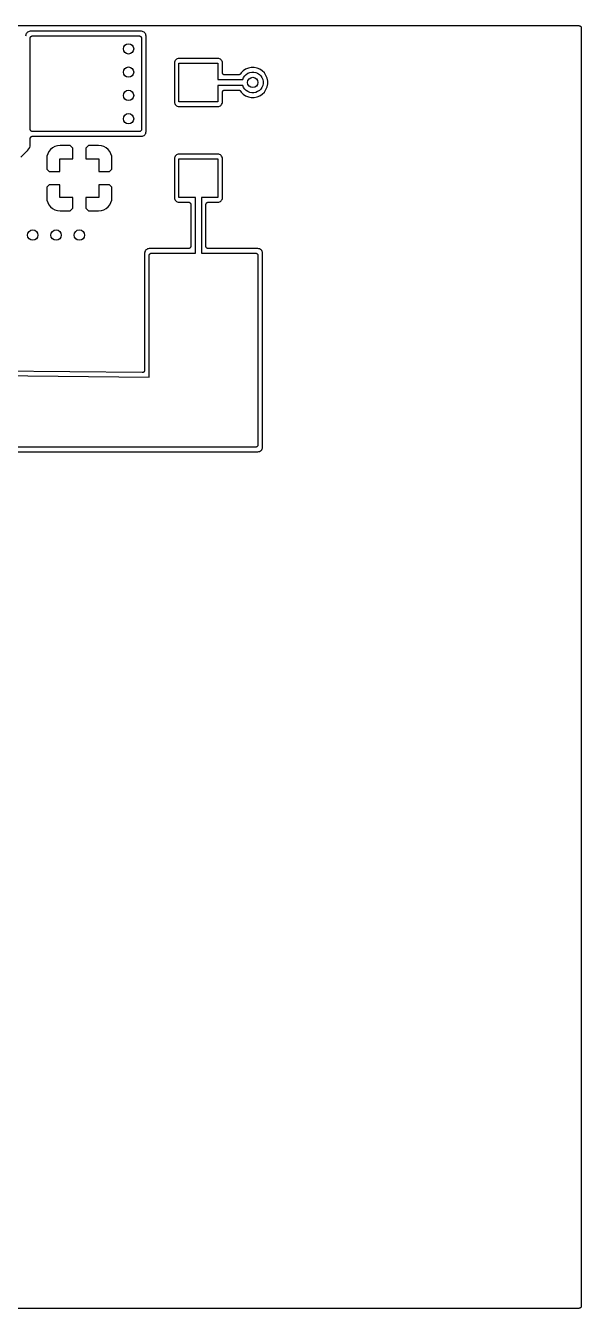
# Model space of a CAD drawing. Extents: x 1.98 to 5.9, y -3.93 to -1.98.
# Drawn here: x 5.052 to 5.898, y -3.929 to -1.976 of the extents above; entities that cross this region are included whole.
import ezdxf

# ---------------------------------------------------------------- set-up
doc = ezdxf.new("R2010")
doc.units = 0
doc.header["$MEASUREMENT"] = 0
doc.layers.add('BLACK', color=7, linetype='CONTINUOUS')

msp = doc.modelspace()

# ---------------------------------------------------------------- linework, layer by layer
at = {"layer": 'BLACK', "linetype": 'CONTINUOUS'}
for p, q in [((5.03661, -1.97649), (5.89403, -1.97649)), ((5.05221, -1.99076), (5.05206, -1.9923)), ((5.0526, -1.98945), (5.05221, -1.99076)), ((5.05325, -1.98825), (5.0526, -1.98945)), ((5.05412, -1.98719), (5.05325, -1.98825)), ((5.05518, -1.98632), (5.05412, -1.98719)), ((5.05638, -1.98567), (5.05518, -1.98632)), ((5.05769, -1.98528), (5.05638, -1.98567)), ((5.05923, -1.98513), (5.05769, -1.98528)), ((5.22817, -1.98513), (5.05923, -1.98513)), ((5.22971, -1.98528), (5.22817, -1.98513)), ((5.23102, -1.98567), (5.22971, -1.98528)), ((5.23223, -1.98632), (5.23102, -1.98567)), ((5.23328, -1.98719), (5.23223, -1.98632)), ((5.23415, -1.98825), (5.23328, -1.98719)), ((5.2348, -1.98945), (5.23415, -1.98825)), ((5.2352, -1.99076), (5.2348, -1.98945)), ((5.23535, -1.9923), (5.2352, -1.99076)), ((5.89403, -1.97649), (5.89405, -1.97649)), ((5.89405, -1.97649), (5.89405, -1.97649)), ((5.89405, -1.97649), (5.89405, -1.97649)), ((5.89405, -1.97649), (5.89408, -1.97649)), ((5.89408, -1.97649), (5.8944, -1.97653)), ((5.8944, -1.97653), (5.89473, -1.97656)), ((5.89473, -1.97656), (5.89474, -1.97656)), ((5.89474, -1.97656), (5.89476, -1.97656)), ((5.89476, -1.97656), (5.89507, -1.97666)), ((5.89507, -1.97666), (5.89538, -1.97676)), ((5.89538, -1.97676), (5.89539, -1.97677)), ((5.89539, -1.97677), (5.89541, -1.97677)), ((5.89541, -1.97677), (5.8957, -1.97693)), ((5.8957, -1.97693), (5.89598, -1.97709)), ((5.89598, -1.97709), (5.89599, -1.97709)), ((5.89599, -1.97709), (5.896, -1.9771)), ((5.896, -1.9771), (5.89626, -1.97731)), ((5.89626, -1.97731), (5.89651, -1.97752)), ((5.89651, -1.97752), (5.89652, -1.97753)), ((5.89652, -1.97753), (5.89653, -1.97754)), ((5.89653, -1.97754), (5.89673, -1.97779)), ((5.89673, -1.97779), (5.89694, -1.97805)), ((5.89694, -1.97805), (5.89695, -1.97806)), ((5.89695, -1.97806), (5.89696, -1.97807)), ((5.89696, -1.97807), (5.89711, -1.97836)), ((5.89711, -1.97836), (5.89726, -1.97865)), ((5.89726, -1.97865), (5.89727, -1.97867)), ((5.89727, -1.97867), (5.89727, -1.97868)), ((5.89727, -1.97868), (5.89737, -1.97899)), ((5.89737, -1.97899), (5.89746, -1.97931)), ((5.89746, -1.97931), (5.89746, -1.97932)), ((5.89746, -1.97932), (5.89747, -1.97933)), ((5.89747, -1.97933), (5.8975, -1.97966)), ((5.8975, -1.97966), (5.89753, -1.97999)), ((5.89753, -1.97999), (5.89753, -3.92552)), ((5.05906, -1.99558), (5.05909, -1.99525)), ((5.05906, -1.9956), (5.05906, -1.99558)), ((5.05906, -1.99563), (5.05906, -1.9956)), ((5.05906, -1.9956), (5.05906, -1.9956)), ((5.05906, -1.9956), (5.05906, -1.9956)), ((5.05906, -2.01535), (5.05906, -1.99563)), ((5.05909, -1.99525), (5.05913, -1.99492)), ((5.05913, -1.9949), (5.05923, -1.99459)), ((5.05913, -1.99491), (5.05913, -1.9949)), ((5.05913, -1.99492), (5.05913, -1.99491)), ((5.05923, -1.99459), (5.05933, -1.99427)), ((5.05933, -1.99426), (5.05934, -1.99425)), ((5.05933, -1.99427), (5.05933, -1.99426)), ((5.05934, -1.99425), (5.0595, -1.99396)), ((5.0595, -1.99396), (5.05965, -1.99367)), ((5.05965, -1.99367), (5.05966, -1.99366)), ((5.05966, -1.99366), (5.05967, -1.99365)), ((5.05967, -1.99365), (5.05988, -1.99339)), ((5.05988, -1.99339), (5.06009, -1.99314)), ((5.06009, -1.99314), (5.0601, -1.99313)), ((5.0601, -1.99313), (5.06011, -1.99313)), ((5.06011, -1.99313), (5.06036, -1.99292)), ((5.06036, -1.99292), (5.06062, -1.99271)), ((5.06062, -1.99271), (5.06063, -1.9927)), ((5.06063, -1.9927), (5.06064, -1.9927)), ((5.06064, -1.9927), (5.06093, -1.99255)), ((5.06093, -1.99255), (5.06122, -1.99239)), ((5.06122, -1.99239), (5.06123, -1.99239)), ((5.06123, -1.99239), (5.06124, -1.99238)), ((5.06124, -1.99238), (5.06156, -1.99229)), ((5.06156, -1.99229), (5.06188, -1.99219)), ((5.06188, -1.99219), (5.06189, -1.99219)), ((5.06189, -1.99219), (5.0619, -1.99219)), ((5.0619, -1.99219), (5.06223, -1.99216)), ((5.06223, -1.99216), (5.06256, -1.99213)), ((5.06256, -1.99213), (5.22485, -1.99213)), ((5.22485, -1.99213), (5.22487, -1.99213)), ((5.22487, -1.99213), (5.22487, -1.99213)), ((5.22487, -1.99213), (5.22487, -1.99213)), ((5.22487, -1.99213), (5.2249, -1.99213)), ((5.2249, -1.99213), (5.22522, -1.99216)), ((5.22522, -1.99216), (5.22555, -1.9922)), ((5.22555, -1.9922), (5.22556, -1.9922)), ((5.22556, -1.9922), (5.22557, -1.9922)), ((5.22557, -1.9922), (5.22589, -1.9923)), ((5.22589, -1.9923), (5.2262, -1.9924)), ((5.2262, -1.9924), (5.22621, -1.99241)), ((5.22621, -1.99241), (5.22623, -1.99241)), ((5.22623, -1.99241), (5.22652, -1.99257)), ((5.22652, -1.99257), (5.2268, -1.99272)), ((5.2268, -1.99272), (5.22681, -1.99273)), ((5.22681, -1.99273), (5.22682, -1.99274)), ((5.22682, -1.99274), (5.22708, -1.99295)), ((5.22708, -1.99295), (5.22733, -1.99316)), ((5.22733, -1.99316), (5.22734, -1.99317)), ((5.22734, -1.99317), (5.22735, -1.99318)), ((5.22735, -1.99318), (5.22755, -1.99343)), ((5.22755, -1.99343), (5.22776, -1.99369)), ((5.22776, -1.99369), (5.22777, -1.9937)), ((5.22777, -1.9937), (5.22778, -1.99371)), ((5.22778, -1.99371), (5.22793, -1.994)), ((5.22793, -1.994), (5.22808, -1.99429)), ((5.22808, -1.99429), (5.22809, -1.9943)), ((5.22809, -1.9943), (5.22809, -1.99431)), ((5.22809, -1.99431), (5.22818, -1.99463)), ((5.22818, -1.99463), (5.22828, -1.99495)), ((5.22828, -1.99495), (5.22828, -1.99496)), ((5.22828, -1.99496), (5.22828, -1.99497)), ((5.22828, -1.99497), (5.22831, -1.9953)), ((5.22831, -1.9953), (5.22835, -1.99563)), ((5.22835, -1.99563), (5.22835, -2.1343)), ((5.23535, -2.13762), (5.23535, -1.9923)), ((5.05907, -2.01549), (5.05906, -2.01535)), ((5.05907, -2.01564), (5.05907, -2.01549)), ((5.05907, -2.01569), (5.05907, -2.01564)), ((5.05918, -2.01681), (5.05907, -2.01569)), ((5.05917, -2.01793), (5.05918, -2.01779)), ((5.05917, -2.01798), (5.05917, -2.01793)), ((5.05917, -2.1343), (5.05917, -2.01798)), ((5.05922, -2.01722), (5.05918, -2.01681)), ((5.05918, -2.01764), (5.05922, -2.01722)), ((5.05918, -2.01779), (5.05918, -2.01764)), ((5.27958, -2.02956), (5.27893, -2.03077)), ((5.28046, -2.02849), (5.27958, -2.02956)), ((5.28153, -2.02762), (5.28046, -2.02849)), ((5.28274, -2.02697), (5.28153, -2.02762)), ((5.28406, -2.02657), (5.28274, -2.02697)), ((5.2856, -2.02641), (5.28406, -2.02657)), ((5.34432, -2.02641), (5.2856, -2.02641)), ((5.34586, -2.02657), (5.34432, -2.02641)), ((5.34718, -2.02697), (5.34586, -2.02657)), ((5.3484, -2.02762), (5.34718, -2.02697)), ((5.34946, -2.02849), (5.3484, -2.02762)), ((5.35034, -2.02956), (5.34946, -2.02849)), ((5.35099, -2.03077), (5.35034, -2.02956)), ((5.27853, -2.03209), (5.27838, -2.03364)), ((5.27838, -2.03364), (5.27838, -2.09235)), ((5.27893, -2.03077), (5.27853, -2.03209)), ((5.28543, -2.09252), (5.28543, -2.03346)), ((5.28543, -2.03346), (5.34449, -2.03346)), ((5.34449, -2.03346), (5.34449, -2.05849)), ((5.35139, -2.03209), (5.35099, -2.03077)), ((5.35154, -2.03364), (5.35139, -2.03209)), ((5.35154, -2.04799), (5.35154, -2.03364)), ((5.35157, -2.04832), (5.35154, -2.04799)), ((5.3516, -2.04865), (5.35157, -2.04832)), ((5.3516, -2.04866), (5.3516, -2.04865)), ((5.35161, -2.04867), (5.3516, -2.04866)), ((5.3517, -2.04899), (5.35161, -2.04867)), ((5.35179, -2.0493), (5.3517, -2.04899)), ((5.3518, -2.04931), (5.35179, -2.0493)), ((5.3518, -2.04933), (5.3518, -2.04931)), ((5.35196, -2.04962), (5.3518, -2.04933)), ((5.35211, -2.04991), (5.35196, -2.04962)), ((5.35212, -2.04992), (5.35211, -2.04991)), ((5.35212, -2.04993), (5.35212, -2.04992)), ((5.35233, -2.05019), (5.35212, -2.04993)), ((5.37897, -2.04998), (5.37877, -2.05022)), ((5.37899, -2.04995), (5.37897, -2.04998)), ((5.379, -2.04994), (5.37899, -2.04995)), ((5.37899, -2.04995), (5.37899, -2.04995)), ((5.37899, -2.04995), (5.37899, -2.04995)), ((5.37997, -2.04849), (5.379, -2.04994)), ((5.38314, -2.04532), (5.37997, -2.04849)), ((5.38686, -2.04283), (5.38314, -2.04532)), ((5.391, -2.04112), (5.38686, -2.04283)), ((5.3876, -2.05076), (5.39018, -2.04904)), ((5.39018, -2.04904), (5.39304, -2.04785)), ((5.3954, -2.04024), (5.391, -2.04112)), ((5.39304, -2.04785), (5.39609, -2.04724)), ((5.39988, -2.04024), (5.3954, -2.04024)), ((5.39609, -2.04724), (5.39919, -2.04724)), ((5.39919, -2.04724), (5.40223, -2.04785)), ((5.40427, -2.04112), (5.39988, -2.04024)), ((5.40223, -2.04785), (5.4051, -2.04904)), ((5.40841, -2.04283), (5.40427, -2.04112)), ((5.4051, -2.04904), (5.40768, -2.05076)), ((5.41214, -2.04532), (5.40841, -2.04283)), ((5.41531, -2.04849), (5.41214, -2.04532)), ((5.4178, -2.05222), (5.41531, -2.04849)), ((5.34449, -2.05849), (5.38248, -2.05849)), ((5.38248, -2.06749), (5.34449, -2.06749)), ((5.34449, -2.06749), (5.34449, -2.09252)), ((5.35254, -2.05044), (5.35233, -2.05019)), ((5.35255, -2.05045), (5.35254, -2.05044)), ((5.35256, -2.05046), (5.35255, -2.05045)), ((5.35281, -2.05067), (5.35256, -2.05046)), ((5.35306, -2.05088), (5.35281, -2.05067)), ((5.35307, -2.05089), (5.35306, -2.05088)), ((5.35308, -2.05089), (5.35307, -2.05089)), ((5.35337, -2.05105), (5.35308, -2.05089)), ((5.35366, -2.05121), (5.35337, -2.05105)), ((5.35367, -2.05121), (5.35366, -2.05121)), ((5.35368, -2.05122), (5.35367, -2.05121)), ((5.354, -2.05132), (5.35368, -2.05122)), ((5.35431, -2.05142), (5.354, -2.05132)), ((5.35432, -2.05142), (5.35431, -2.05142)), ((5.35434, -2.05142), (5.35432, -2.05142)), ((5.35466, -2.05146), (5.35434, -2.05142)), ((5.35499, -2.05149), (5.35466, -2.05146)), ((5.35501, -2.05149), (5.35499, -2.05149)), ((5.35502, -2.05149), (5.35501, -2.05149)), ((5.35501, -2.05149), (5.35501, -2.05149)), ((5.35504, -2.05149), (5.35502, -2.05149)), ((5.37609, -2.05149), (5.35504, -2.05149)), ((5.37642, -2.05146), (5.37609, -2.05149)), ((5.37674, -2.05143), (5.37642, -2.05146)), ((5.37676, -2.05143), (5.37674, -2.05143)), ((5.37677, -2.05143), (5.37676, -2.05143)), ((5.37708, -2.05133), (5.37677, -2.05143)), ((5.37739, -2.05124), (5.37708, -2.05133)), ((5.37741, -2.05123), (5.37739, -2.05124)), ((5.37743, -2.05123), (5.37741, -2.05123)), ((5.37771, -2.05108), (5.37743, -2.05123)), ((5.378, -2.05093), (5.37771, -2.05108)), ((5.37801, -2.05092), (5.378, -2.05093)), ((5.37803, -2.05091), (5.37801, -2.05092)), ((5.37828, -2.0507), (5.37803, -2.05091)), ((5.37853, -2.0505), (5.37828, -2.0507)), ((5.37855, -2.05049), (5.37853, -2.0505)), ((5.37856, -2.05048), (5.37855, -2.05049)), ((5.37877, -2.05022), (5.37856, -2.05048)), ((5.38248, -2.05849), (5.38249, -2.0584)), ((5.38249, -2.06759), (5.38248, -2.06749)), ((5.38249, -2.0584), (5.38368, -2.05553)), ((5.38368, -2.07045), (5.38249, -2.06759)), ((5.38368, -2.05553), (5.38541, -2.05295)), ((5.38541, -2.05295), (5.3876, -2.05076)), ((5.40768, -2.05076), (5.40987, -2.05295)), ((5.40987, -2.05295), (5.41159, -2.05553)), ((5.41159, -2.05553), (5.41278, -2.0584)), ((5.41278, -2.06759), (5.41159, -2.07045)), ((5.41278, -2.0584), (5.41339, -2.06144)), ((5.41339, -2.06454), (5.41278, -2.06759)), ((5.41339, -2.06144), (5.41339, -2.06454)), ((5.41951, -2.05636), (5.4178, -2.05222)), ((5.4178, -2.07377), (5.41951, -2.06963)), ((5.42039, -2.06075), (5.41951, -2.05636)), ((5.41951, -2.06963), (5.42039, -2.06523)), ((5.42039, -2.06523), (5.42039, -2.06075)), ((5.35154, -2.07794), (5.35158, -2.07762)), ((5.35154, -2.07797), (5.35154, -2.07794)), ((5.35154, -2.07799), (5.35154, -2.07797)), ((5.35154, -2.07797), (5.35154, -2.07797)), ((5.35154, -2.07797), (5.35154, -2.07797)), ((5.35154, -2.09235), (5.35154, -2.07799)), ((5.35158, -2.07762), (5.35161, -2.07729)), ((5.35161, -2.07728), (5.35162, -2.07726)), ((5.35161, -2.07729), (5.35161, -2.07728)), ((5.35162, -2.07726), (5.35172, -2.07695)), ((5.35172, -2.07695), (5.35181, -2.07664)), ((5.35181, -2.07664), (5.35182, -2.07662)), ((5.35182, -2.07661), (5.35198, -2.07632)), ((5.35182, -2.07662), (5.35182, -2.07661)), ((5.35198, -2.07632), (5.35214, -2.07603)), ((5.35214, -2.07603), (5.35215, -2.07603)), ((5.35215, -2.07601), (5.35237, -2.07576)), ((5.35215, -2.07603), (5.35215, -2.07601)), ((5.35237, -2.07576), (5.35257, -2.07551)), ((5.35257, -2.07551), (5.35258, -2.0755)), ((5.35258, -2.0755), (5.35259, -2.07549)), ((5.35259, -2.07549), (5.35285, -2.07529)), ((5.35285, -2.07529), (5.3531, -2.07508)), ((5.3531, -2.07508), (5.35311, -2.07507)), ((5.35311, -2.07507), (5.35312, -2.07506)), ((5.35312, -2.07506), (5.35341, -2.07491)), ((5.35341, -2.07491), (5.35371, -2.07476)), ((5.35371, -2.07476), (5.35372, -2.07475)), ((5.35372, -2.07475), (5.35373, -2.07475)), ((5.35373, -2.07475), (5.35404, -2.07465)), ((5.35404, -2.07465), (5.35436, -2.07456)), ((5.35436, -2.07456), (5.35437, -2.07456)), ((5.35437, -2.07456), (5.35438, -2.07455)), ((5.35438, -2.07455), (5.35471, -2.07452)), ((5.35471, -2.07452), (5.35504, -2.07449)), ((5.35504, -2.07449), (5.37609, -2.07449)), ((5.37609, -2.07449), (5.37611, -2.07449)), ((5.37611, -2.07449), (5.37611, -2.07449)), ((5.37611, -2.07449), (5.37611, -2.07449)), ((5.37611, -2.07449), (5.37614, -2.07449)), ((5.37614, -2.07449), (5.37646, -2.07453)), ((5.37646, -2.07453), (5.37679, -2.07456)), ((5.37679, -2.07456), (5.3768, -2.07457)), ((5.3768, -2.07457), (5.37682, -2.07457)), ((5.37682, -2.07457), (5.37713, -2.07467)), ((5.37713, -2.07467), (5.37744, -2.07476)), ((5.37744, -2.07476), (5.37746, -2.07477)), ((5.37746, -2.07477), (5.37747, -2.07478)), ((5.37747, -2.07478), (5.37776, -2.07493)), ((5.37776, -2.07493), (5.37804, -2.07509)), ((5.37804, -2.07509), (5.37805, -2.0751)), ((5.37805, -2.0751), (5.37807, -2.0751)), ((5.37807, -2.0751), (5.37832, -2.07531)), ((5.37832, -2.07531), (5.37857, -2.07552)), ((5.37857, -2.07552), (5.37858, -2.07553)), ((5.37858, -2.07553), (5.37859, -2.07554)), ((5.37859, -2.07554), (5.3788, -2.0758)), ((5.3788, -2.0758), (5.379, -2.07605)), ((5.379, -2.07605), (5.37997, -2.07749)), ((5.37997, -2.07749), (5.38314, -2.08066)), ((5.38314, -2.08066), (5.38686, -2.08315)), ((5.38541, -2.07303), (5.38368, -2.07045)), ((5.3876, -2.07522), (5.38541, -2.07303)), ((5.38686, -2.08315), (5.391, -2.08487)), ((5.39018, -2.07695), (5.3876, -2.07522)), ((5.39304, -2.07813), (5.39018, -2.07695)), ((5.391, -2.08487), (5.3954, -2.08574)), ((5.39609, -2.07874), (5.39304, -2.07813)), ((5.3954, -2.08574), (5.39988, -2.08574)), ((5.39919, -2.07874), (5.39609, -2.07874)), ((5.40223, -2.07813), (5.39919, -2.07874)), ((5.39988, -2.08574), (5.40427, -2.08487)), ((5.4051, -2.07695), (5.40223, -2.07813)), ((5.40427, -2.08487), (5.40841, -2.08315)), ((5.40768, -2.07522), (5.4051, -2.07695)), ((5.40987, -2.07303), (5.40768, -2.07522)), ((5.40841, -2.08315), (5.41214, -2.08066)), ((5.41159, -2.07045), (5.40987, -2.07303)), ((5.41214, -2.08066), (5.41531, -2.07749)), ((5.41531, -2.07749), (5.4178, -2.07377)), ((5.27838, -2.09235), (5.27853, -2.09389)), ((5.27853, -2.09389), (5.27893, -2.09521)), ((5.27893, -2.09521), (5.27958, -2.09643)), ((5.27958, -2.09643), (5.28046, -2.09749)), ((5.28046, -2.09749), (5.28153, -2.09837)), ((5.28153, -2.09837), (5.28274, -2.09902)), ((5.28274, -2.09902), (5.28406, -2.09942)), ((5.28406, -2.09942), (5.2856, -2.09957)), ((5.34449, -2.09252), (5.28543, -2.09252)), ((5.2856, -2.09957), (5.34432, -2.09957)), ((5.34432, -2.09957), (5.34586, -2.09942)), ((5.34586, -2.09942), (5.34718, -2.09902)), ((5.34718, -2.09902), (5.3484, -2.09837)), ((5.3484, -2.09837), (5.34946, -2.09749)), ((5.34946, -2.09749), (5.35034, -2.09643)), ((5.35034, -2.09643), (5.35099, -2.09521)), ((5.35099, -2.09521), (5.35139, -2.09389)), ((5.35139, -2.09389), (5.35154, -2.09235)), ((5.0592, -2.13462), (5.05917, -2.1343)), ((5.05923, -2.13495), (5.0592, -2.13462)), ((5.0592, -2.14792), (5.05924, -2.14759)), ((5.05923, -2.13496), (5.05923, -2.13495)), ((5.05923, -2.13498), (5.05923, -2.13496)), ((5.05933, -2.13529), (5.05923, -2.13498)), ((5.05924, -2.14757), (5.05934, -2.14726)), ((5.05924, -2.14758), (5.05924, -2.14757)), ((5.05924, -2.14759), (5.05924, -2.14758)), ((5.05942, -2.13561), (5.05933, -2.13529)), ((5.05934, -2.14726), (5.05944, -2.14694)), ((5.05943, -2.13562), (5.05942, -2.13561)), ((5.05943, -2.13563), (5.05943, -2.13562)), ((5.05958, -2.13592), (5.05943, -2.13563)), ((5.05944, -2.14693), (5.05945, -2.14692)), ((5.05944, -2.14694), (5.05944, -2.14693)), ((5.05945, -2.14692), (5.05961, -2.14663)), ((5.05974, -2.13621), (5.05958, -2.13592)), ((5.05961, -2.14663), (5.05976, -2.14634)), ((5.05974, -2.13622), (5.05974, -2.13621)), ((5.05975, -2.13623), (5.05974, -2.13622)), ((5.05996, -2.13649), (5.05975, -2.13623)), ((5.05976, -2.14634), (5.05977, -2.14633)), ((5.05977, -2.14633), (5.05978, -2.14632)), ((5.05978, -2.14632), (5.05999, -2.14606)), ((5.06016, -2.13674), (5.05996, -2.13649)), ((5.05999, -2.14606), (5.0602, -2.14581)), ((5.06017, -2.13675), (5.06016, -2.13674)), ((5.06018, -2.13676), (5.06017, -2.13675)), ((5.06043, -2.13697), (5.06018, -2.13676)), ((5.0602, -2.14581), (5.06021, -2.1458)), ((5.06021, -2.1458), (5.06022, -2.14579)), ((5.06022, -2.14579), (5.06047, -2.14559)), ((5.06069, -2.13718), (5.06043, -2.13697)), ((5.06047, -2.14559), (5.06073, -2.14538)), ((5.0607, -2.13719), (5.06069, -2.13718)), ((5.06071, -2.1372), (5.0607, -2.13719)), ((5.061, -2.13735), (5.06071, -2.1372)), ((5.06073, -2.14538), (5.06074, -2.14537)), ((5.06074, -2.14537), (5.06075, -2.14537)), ((5.06075, -2.14537), (5.06104, -2.14521)), ((5.06129, -2.13751), (5.061, -2.13735)), ((5.06104, -2.14521), (5.06133, -2.14506)), ((5.0613, -2.13752), (5.06129, -2.13751)), ((5.06131, -2.13752), (5.0613, -2.13752)), ((5.06163, -2.13762), (5.06131, -2.13752)), ((5.06133, -2.14506), (5.06134, -2.14506)), ((5.06134, -2.14506), (5.06135, -2.14505)), ((5.06135, -2.14505), (5.06167, -2.14496)), ((5.06194, -2.13772), (5.06163, -2.13762)), ((5.06167, -2.14496), (5.06199, -2.14486)), ((5.06195, -2.13772), (5.06194, -2.13772)), ((5.06196, -2.13772), (5.06195, -2.13772)), ((5.06229, -2.13776), (5.06196, -2.13772)), ((5.06199, -2.14486), (5.062, -2.14486)), ((5.062, -2.14486), (5.06201, -2.14486)), ((5.06201, -2.14486), (5.06234, -2.14483)), ((5.06262, -2.13779), (5.06229, -2.13776)), ((5.06234, -2.14483), (5.06267, -2.1448)), ((5.06264, -2.1378), (5.06262, -2.13779)), ((5.06267, -2.1378), (5.06264, -2.1378)), ((5.06264, -2.1378), (5.06264, -2.1378)), ((5.06264, -2.1378), (5.06264, -2.1378)), ((5.22485, -2.1378), (5.06267, -2.1378)), ((5.06267, -2.1448), (5.22817, -2.1448)), ((5.22518, -2.13776), (5.22485, -2.1378)), ((5.2255, -2.13773), (5.22518, -2.13776)), ((5.22551, -2.13773), (5.2255, -2.13773)), ((5.22553, -2.13773), (5.22551, -2.13773)), ((5.22584, -2.13763), (5.22553, -2.13773)), ((5.22616, -2.13754), (5.22584, -2.13763)), ((5.22617, -2.13753), (5.22616, -2.13754)), ((5.22618, -2.13753), (5.22617, -2.13753)), ((5.22647, -2.13738), (5.22618, -2.13753)), ((5.22676, -2.13722), (5.22647, -2.13738)), ((5.22677, -2.13722), (5.22676, -2.13722)), ((5.22678, -2.13721), (5.22677, -2.13722)), ((5.22704, -2.137), (5.22678, -2.13721)), ((5.2273, -2.1368), (5.22704, -2.137)), ((5.22731, -2.13678), (5.2273, -2.13679)), ((5.2273, -2.13679), (5.2273, -2.1368)), ((5.22752, -2.13653), (5.22731, -2.13678)), ((5.22773, -2.13627), (5.22752, -2.13653)), ((5.22774, -2.13626), (5.22773, -2.13627)), ((5.22775, -2.13625), (5.22774, -2.13626)), ((5.2279, -2.13596), (5.22775, -2.13625)), ((5.22806, -2.13567), (5.2279, -2.13596)), ((5.22807, -2.13566), (5.22806, -2.13567)), ((5.22817, -2.13533), (5.22807, -2.13565)), ((5.22807, -2.13565), (5.22807, -2.13566)), ((5.22827, -2.13502), (5.22817, -2.13533)), ((5.22817, -2.1448), (5.22971, -2.14464)), ((5.22831, -2.13467), (5.22827, -2.135)), ((5.22827, -2.135), (5.22827, -2.13501)), ((5.22827, -2.13501), (5.22827, -2.13502)), ((5.22835, -2.13434), (5.22831, -2.13467)), ((5.22835, -2.1343), (5.22835, -2.13432)), ((5.22835, -2.13432), (5.22835, -2.13432)), ((5.22835, -2.13432), (5.22835, -2.13432)), ((5.22835, -2.13432), (5.22835, -2.13434)), ((5.22971, -2.14464), (5.23102, -2.14425)), ((5.23102, -2.14425), (5.23223, -2.1436)), ((5.23223, -2.1436), (5.23328, -2.14273)), ((5.23328, -2.14273), (5.23415, -2.14167)), ((5.23415, -2.14167), (5.2348, -2.14047)), ((5.2348, -2.14047), (5.2352, -2.13916)), ((5.2352, -2.13916), (5.23535, -2.13762)), ((5.04492, -2.17666), (5.05514, -2.16645)), ((5.05514, -2.16645), (5.05517, -2.16641)), ((5.05517, -2.16641), (5.05529, -2.16632)), ((5.05529, -2.16632), (5.05539, -2.16621)), ((5.05539, -2.16621), (5.05571, -2.16595)), ((5.05571, -2.16595), (5.0572, -2.16414)), ((5.0572, -2.16414), (5.05831, -2.16206)), ((5.05831, -2.16206), (5.05899, -2.15982)), ((5.05899, -2.15982), (5.05909, -2.15883)), ((5.05909, -2.15883), (5.05922, -2.15748)), ((5.05909, -2.15883), (5.05909, -2.15883)), ((5.05917, -2.14825), (5.0592, -2.14792)), ((5.05917, -2.14827), (5.05917, -2.14825)), ((5.05917, -2.1483), (5.05917, -2.14827)), ((5.05917, -2.14827), (5.05917, -2.14827)), ((5.05917, -2.14827), (5.05917, -2.14827)), ((5.05917, -2.15672), (5.05917, -2.1483)), ((5.05918, -2.15687), (5.05917, -2.15672)), ((5.05918, -2.15702), (5.05918, -2.15687)), ((5.05918, -2.15707), (5.05918, -2.15702)), ((5.05922, -2.15748), (5.05918, -2.15707)), ((5.09012, -2.16492), (5.08762, -2.16797)), ((5.09317, -2.16242), (5.09012, -2.16492)), ((5.09664, -2.16057), (5.09317, -2.16242)), ((5.10041, -2.15942), (5.09664, -2.16057)), ((5.10449, -2.15902), (5.10041, -2.15942)), ((5.12002, -2.15912), (5.10449, -2.15902)), ((5.12386, -2.16296), (5.12002, -2.15912)), ((5.12386, -2.17913), (5.12386, -2.16296)), ((5.14769, -2.15912), (5.14386, -2.16296)), ((5.14386, -2.16296), (5.14386, -2.17913)), ((5.16323, -2.15902), (5.14769, -2.15912)), ((5.16731, -2.15942), (5.16323, -2.15902)), ((5.17108, -2.16057), (5.16731, -2.15942)), ((5.17455, -2.16242), (5.17108, -2.16057)), ((5.1776, -2.16492), (5.17455, -2.16242)), ((5.1801, -2.16797), (5.1776, -2.16492)), ((5.08462, -2.17521), (5.08422, -2.17929)), ((5.08422, -2.17929), (5.08432, -2.19483)), ((5.08576, -2.17144), (5.08462, -2.17521)), ((5.08762, -2.16797), (5.08576, -2.17144)), ((5.10433, -2.19866), (5.10433, -2.17913)), ((5.10433, -2.17913), (5.12386, -2.17913)), ((5.14386, -2.17913), (5.16339, -2.17913)), ((5.16339, -2.17913), (5.16339, -2.19866)), ((5.18195, -2.17144), (5.1801, -2.16797)), ((5.1831, -2.17521), (5.18195, -2.17144)), ((5.1835, -2.17929), (5.1831, -2.17521)), ((5.1834, -2.19483), (5.1835, -2.17929)), ((5.27853, -2.17776), (5.27838, -2.17931)), ((5.27838, -2.17931), (5.27838, -2.23802)), ((5.27893, -2.17644), (5.27853, -2.17776)), ((5.27958, -2.17523), (5.27893, -2.17644)), ((5.28046, -2.17416), (5.27958, -2.17523)), ((5.28153, -2.17329), (5.28046, -2.17416)), ((5.28274, -2.17264), (5.28153, -2.17329)), ((5.28406, -2.17224), (5.28274, -2.17264)), ((5.2856, -2.17208), (5.28406, -2.17224)), ((5.28543, -2.23819), (5.28543, -2.17913)), ((5.28543, -2.17913), (5.34449, -2.17913)), ((5.34432, -2.17208), (5.2856, -2.17208)), ((5.34586, -2.17224), (5.34432, -2.17208)), ((5.34449, -2.17913), (5.34449, -2.23819)), ((5.34718, -2.17264), (5.34586, -2.17224)), ((5.3484, -2.17329), (5.34718, -2.17264)), ((5.34946, -2.17416), (5.3484, -2.17329)), ((5.35034, -2.17523), (5.34946, -2.17416)), ((5.35099, -2.17644), (5.35034, -2.17523)), ((5.35139, -2.17776), (5.35099, -2.17644)), ((5.35154, -2.17931), (5.35139, -2.17776)), ((5.35154, -2.23802), (5.35154, -2.17931)), ((5.08432, -2.19483), (5.08816, -2.19866)), ((5.08816, -2.19866), (5.10433, -2.19866)), ((5.16339, -2.19866), (5.17956, -2.19866)), ((5.17956, -2.19866), (5.1834, -2.19483)), ((5.08432, -2.2225), (5.08422, -2.23803)), ((5.08816, -2.21866), (5.08432, -2.2225)), ((5.10433, -2.21866), (5.08816, -2.21866)), ((5.10433, -2.23819), (5.10433, -2.21866)), ((5.16339, -2.21866), (5.16339, -2.23819)), ((5.17956, -2.21866), (5.16339, -2.21866)), ((5.1834, -2.2225), (5.17956, -2.21866)), ((5.1835, -2.23803), (5.1834, -2.2225)), ((5.08422, -2.23803), (5.08462, -2.24211)), ((5.08462, -2.24211), (5.08576, -2.24588)), ((5.12386, -2.23819), (5.10433, -2.23819)), ((5.12386, -2.25436), (5.12386, -2.23819)), ((5.16339, -2.23819), (5.14386, -2.23819)), ((5.14386, -2.23819), (5.14386, -2.25436)), ((5.18195, -2.24588), (5.1831, -2.24211)), ((5.1831, -2.24211), (5.1835, -2.23803)), ((5.27838, -2.23802), (5.27853, -2.23956)), ((5.27853, -2.23956), (5.27893, -2.24088)), ((5.27893, -2.24088), (5.27958, -2.2421)), ((5.27958, -2.2421), (5.28046, -2.24316)), ((5.28046, -2.24316), (5.28153, -2.24404)), ((5.28153, -2.24404), (5.28274, -2.24469)), ((5.28274, -2.24469), (5.28406, -2.24509)), ((5.28406, -2.24509), (5.2856, -2.24524)), ((5.31046, -2.23819), (5.28543, -2.23819)), ((5.2856, -2.24524), (5.29996, -2.24524)), ((5.29996, -2.24524), (5.29998, -2.24524)), ((5.29998, -2.24524), (5.29999, -2.24524)), ((5.29999, -2.24524), (5.29999, -2.24524)), ((5.29999, -2.24524), (5.30001, -2.24524)), ((5.30001, -2.24524), (5.30033, -2.24528)), ((5.30033, -2.24528), (5.30066, -2.24531)), ((5.30066, -2.24531), (5.30068, -2.24531)), ((5.30068, -2.24531), (5.30069, -2.24532)), ((5.30069, -2.24532), (5.301, -2.24542)), ((5.31046, -2.32283), (5.31046, -2.23819)), ((5.34449, -2.23819), (5.31946, -2.23819)), ((5.31946, -2.23819), (5.31946, -2.32283)), ((5.32865, -2.24549), (5.32897, -2.2454)), ((5.32897, -2.2454), (5.32928, -2.24531)), ((5.32928, -2.24531), (5.32929, -2.24531)), ((5.32929, -2.24531), (5.3293, -2.2453)), ((5.3293, -2.2453), (5.32963, -2.24527)), ((5.32963, -2.24527), (5.32996, -2.24524)), ((5.32996, -2.24524), (5.34432, -2.24524)), ((5.34432, -2.24524), (5.34586, -2.24509)), ((5.34586, -2.24509), (5.34718, -2.24469)), ((5.34718, -2.24469), (5.3484, -2.24404)), ((5.3484, -2.24404), (5.34946, -2.24316)), ((5.34946, -2.24316), (5.35034, -2.2421)), ((5.35034, -2.2421), (5.35099, -2.24088)), ((5.35099, -2.24088), (5.35139, -2.23956)), ((5.35139, -2.23956), (5.35154, -2.23802)), ((5.08576, -2.24588), (5.08762, -2.24935)), ((5.08762, -2.24935), (5.09012, -2.2524)), ((5.09012, -2.2524), (5.09317, -2.2549)), ((5.09317, -2.2549), (5.09664, -2.25676)), ((5.09664, -2.25676), (5.10041, -2.2579)), ((5.10041, -2.2579), (5.10449, -2.2583)), ((5.10449, -2.2583), (5.12002, -2.2582)), ((5.12002, -2.2582), (5.12386, -2.25436)), ((5.14386, -2.25436), (5.14769, -2.2582)), ((5.14769, -2.2582), (5.16323, -2.2583)), ((5.16323, -2.2583), (5.16731, -2.2579)), ((5.16731, -2.2579), (5.17108, -2.25676)), ((5.17108, -2.25676), (5.17455, -2.2549)), ((5.17455, -2.2549), (5.1776, -2.2524)), ((5.1776, -2.2524), (5.1801, -2.24935)), ((5.1801, -2.24935), (5.18195, -2.24588)), ((5.301, -2.24542), (5.30132, -2.24551)), ((5.30132, -2.24551), (5.30133, -2.24552)), ((5.30133, -2.24552), (5.30134, -2.24552)), ((5.30134, -2.24552), (5.30163, -2.24568)), ((5.30163, -2.24568), (5.30192, -2.24584)), ((5.30192, -2.24584), (5.30193, -2.24585)), ((5.30193, -2.24585), (5.30194, -2.24585)), ((5.30194, -2.24585), (5.30219, -2.24607)), ((5.30219, -2.24607), (5.30244, -2.24627)), ((5.30244, -2.24627), (5.30245, -2.24628)), ((5.30245, -2.24628), (5.30246, -2.24629)), ((5.30246, -2.24629), (5.30267, -2.24655)), ((5.30267, -2.24655), (5.30288, -2.2468)), ((5.30288, -2.2468), (5.30288, -2.24681)), ((5.30288, -2.24681), (5.30289, -2.24682)), ((5.30289, -2.24682), (5.30304, -2.24711)), ((5.30304, -2.24711), (5.3032, -2.24741)), ((5.3032, -2.24741), (5.3032, -2.24742)), ((5.3032, -2.24742), (5.30321, -2.24743)), ((5.30321, -2.24743), (5.3033, -2.24775)), ((5.3033, -2.24775), (5.30339, -2.24806)), ((5.30339, -2.24806), (5.3034, -2.24807)), ((5.3034, -2.24807), (5.3034, -2.24808)), ((5.3034, -2.24808), (5.30343, -2.24841)), ((5.30343, -2.24841), (5.30346, -2.24874)), ((5.30346, -2.24874), (5.30346, -2.31233)), ((5.32646, -2.24869), (5.3265, -2.24836)), ((5.32646, -2.24871), (5.32646, -2.24869)), ((5.32646, -2.24872), (5.32646, -2.24871)), ((5.32646, -2.24874), (5.32646, -2.24872)), ((5.32646, -2.24872), (5.32646, -2.24872)), ((5.32646, -2.31233), (5.32646, -2.24874)), ((5.3265, -2.24836), (5.32653, -2.24804)), ((5.32653, -2.24804), (5.32654, -2.24802)), ((5.32654, -2.24801), (5.32664, -2.2477)), ((5.32654, -2.24802), (5.32654, -2.24801)), ((5.32664, -2.2477), (5.32673, -2.24738)), ((5.32673, -2.24738), (5.32674, -2.24737)), ((5.32674, -2.24736), (5.3269, -2.24707)), ((5.32674, -2.24737), (5.32674, -2.24736)), ((5.3269, -2.24707), (5.32706, -2.24678)), ((5.32706, -2.24678), (5.32707, -2.24677)), ((5.32707, -2.24676), (5.32729, -2.24651)), ((5.32707, -2.24677), (5.32707, -2.24676)), ((5.32729, -2.24651), (5.32749, -2.24626)), ((5.32749, -2.24626), (5.3275, -2.24625)), ((5.3275, -2.24625), (5.32751, -2.24624)), ((5.32751, -2.24624), (5.32777, -2.24603)), ((5.32777, -2.24603), (5.32802, -2.24582)), ((5.32802, -2.24582), (5.32803, -2.24582)), ((5.32803, -2.24582), (5.32804, -2.24581)), ((5.32804, -2.24581), (5.32834, -2.24566)), ((5.32834, -2.24566), (5.32863, -2.2455)), ((5.32863, -2.2455), (5.32864, -2.2455)), ((5.32864, -2.2455), (5.32865, -2.24549)), ((5.23331, -2.32147), (5.23316, -2.32301)), ((5.23316, -2.32301), (5.23316, -2.50119)), ((5.23371, -2.32016), (5.23331, -2.32147)), ((5.23435, -2.31896), (5.23371, -2.32016)), ((5.23522, -2.3179), (5.23435, -2.31896)), ((5.23628, -2.31703), (5.23522, -2.3179)), ((5.23749, -2.31638), (5.23628, -2.31703)), ((5.2388, -2.31599), (5.23749, -2.31638)), ((5.24033, -2.31583), (5.2388, -2.31599)), ((5.29996, -2.31583), (5.24033, -2.31583)), ((5.24146, -2.32363), (5.24172, -2.32342)), ((5.24172, -2.32342), (5.24173, -2.32341)), ((5.24173, -2.32341), (5.24174, -2.32341)), ((5.24174, -2.32341), (5.24203, -2.32325)), ((5.24203, -2.32325), (5.24232, -2.3231)), ((5.24232, -2.3231), (5.24234, -2.3231)), ((5.24234, -2.3231), (5.24235, -2.32309)), ((5.24235, -2.32309), (5.24266, -2.323)), ((5.24266, -2.323), (5.24298, -2.3229)), ((5.24298, -2.3229), (5.24299, -2.3229)), ((5.24299, -2.3229), (5.243, -2.3229)), ((5.243, -2.3229), (5.24333, -2.32287)), ((5.24333, -2.32287), (5.24366, -2.32283)), ((5.24366, -2.32283), (5.31046, -2.32283)), ((5.30029, -2.3158), (5.29996, -2.31583)), ((5.30062, -2.31577), (5.30029, -2.3158)), ((5.30063, -2.31577), (5.30062, -2.31577)), ((5.30064, -2.31577), (5.30063, -2.31577)), ((5.30096, -2.31567), (5.30064, -2.31577)), ((5.30127, -2.31558), (5.30096, -2.31567)), ((5.30128, -2.31557), (5.30127, -2.31558)), ((5.30129, -2.31557), (5.30128, -2.31557)), ((5.30159, -2.31542), (5.30129, -2.31557)), ((5.30188, -2.31526), (5.30159, -2.31542)), ((5.30189, -2.31526), (5.30188, -2.31526)), ((5.3019, -2.31525), (5.30189, -2.31526)), ((5.30216, -2.31504), (5.3019, -2.31525)), ((5.30241, -2.31484), (5.30216, -2.31504)), ((5.30242, -2.31483), (5.30241, -2.31484)), ((5.30243, -2.31482), (5.30242, -2.31483)), ((5.30264, -2.31456), (5.30243, -2.31482)), ((5.30285, -2.31431), (5.30264, -2.31456)), ((5.30286, -2.31429), (5.30285, -2.3143)), ((5.30285, -2.3143), (5.30285, -2.31431)), ((5.30302, -2.314), (5.30286, -2.31429)), ((5.30318, -2.31371), (5.30302, -2.314)), ((5.30319, -2.31369), (5.30318, -2.3137)), ((5.30318, -2.3137), (5.30318, -2.31371)), ((5.30329, -2.31337), (5.30319, -2.31369)), ((5.30338, -2.31306), (5.30329, -2.31337)), ((5.30339, -2.31305), (5.30338, -2.31306)), ((5.30342, -2.3127), (5.30339, -2.31304)), ((5.30339, -2.31304), (5.30339, -2.31305)), ((5.30346, -2.31238), (5.30342, -2.3127)), ((5.30346, -2.31233), (5.30346, -2.31236)), ((5.30346, -2.31236), (5.30346, -2.31236)), ((5.30346, -2.31236), (5.30346, -2.31236)), ((5.30346, -2.31236), (5.30346, -2.31238)), ((5.31946, -2.32283), (5.40201, -2.32283)), ((5.32649, -2.31266), (5.32646, -2.31233)), ((5.32652, -2.31299), (5.32649, -2.31266)), ((5.32653, -2.313), (5.32652, -2.31299)), ((5.32653, -2.31301), (5.32653, -2.313)), ((5.32662, -2.31333), (5.32653, -2.31301)), ((5.32672, -2.31365), (5.32662, -2.31333)), ((5.32672, -2.31366), (5.32672, -2.31365)), ((5.32672, -2.31367), (5.32672, -2.31366)), ((5.32688, -2.31396), (5.32672, -2.31367)), ((5.32703, -2.31425), (5.32688, -2.31396)), ((5.32704, -2.31426), (5.32703, -2.31425)), ((5.32705, -2.31427), (5.32704, -2.31426)), ((5.32726, -2.31453), (5.32705, -2.31427)), ((5.32746, -2.31478), (5.32726, -2.31453)), ((5.32747, -2.31479), (5.32746, -2.31478)), ((5.32748, -2.3148), (5.32747, -2.31479)), ((5.32773, -2.31501), (5.32748, -2.3148)), ((5.32798, -2.31522), (5.32773, -2.31501)), ((5.32799, -2.31523), (5.32798, -2.31522)), ((5.328, -2.31524), (5.32799, -2.31523)), ((5.32829, -2.31539), (5.328, -2.31524)), ((5.32858, -2.31555), (5.32829, -2.31539)), ((5.32859, -2.31556), (5.32858, -2.31555)), ((5.3286, -2.31556), (5.32859, -2.31556)), ((5.32892, -2.31566), (5.3286, -2.31556)), ((5.32923, -2.31576), (5.32892, -2.31566)), ((5.32925, -2.31576), (5.32923, -2.31576)), ((5.32926, -2.31576), (5.32925, -2.31576)), ((5.32959, -2.3158), (5.32926, -2.31576)), ((5.32991, -2.31583), (5.32959, -2.3158)), ((5.32994, -2.31583), (5.32991, -2.31583)), ((5.32996, -2.31583), (5.32994, -2.31583)), ((5.32994, -2.31583), (5.32994, -2.31583)), ((5.32994, -2.31583), (5.32994, -2.31583)), ((5.40534, -2.31583), (5.32996, -2.31583)), ((5.40201, -2.32283), (5.40204, -2.32283)), ((5.40204, -2.32283), (5.40204, -2.32283)), ((5.40204, -2.32283), (5.40204, -2.32283)), ((5.40204, -2.32283), (5.40206, -2.32283)), ((5.40206, -2.32283), (5.40239, -2.32287)), ((5.40239, -2.32287), (5.40272, -2.32291)), ((5.40272, -2.32291), (5.40273, -2.32291)), ((5.40273, -2.32291), (5.40274, -2.32291)), ((5.40274, -2.32291), (5.40305, -2.32301)), ((5.40305, -2.32301), (5.40337, -2.32311)), ((5.40337, -2.32311), (5.40338, -2.32311)), ((5.40338, -2.32311), (5.40339, -2.32312)), ((5.40339, -2.32312), (5.40368, -2.32328)), ((5.40368, -2.32328), (5.40397, -2.32343)), ((5.40397, -2.32343), (5.40398, -2.32344)), ((5.40398, -2.32344), (5.40399, -2.32345)), ((5.40399, -2.32345), (5.40424, -2.32366)), ((5.40687, -2.31599), (5.40534, -2.31583)), ((5.40818, -2.31638), (5.40687, -2.31599)), ((5.40939, -2.31703), (5.40818, -2.31638)), ((5.41045, -2.3179), (5.40939, -2.31703)), ((5.41132, -2.31896), (5.41045, -2.3179)), ((5.41196, -2.32016), (5.41132, -2.31896)), ((5.41236, -2.32147), (5.41196, -2.32016)), ((5.41251, -2.32301), (5.41236, -2.32147)), ((5.41251, -2.61794), (5.41251, -2.32301)), ((5.24016, -2.32629), (5.24019, -2.32596)), ((5.24016, -2.32631), (5.24016, -2.32629)), ((5.24016, -2.32633), (5.24016, -2.32631)), ((5.24016, -2.32631), (5.24016, -2.32631)), ((5.24016, -2.32631), (5.24016, -2.32631)), ((5.24016, -2.51163), (5.24016, -2.32633)), ((5.24019, -2.32596), (5.24023, -2.32563)), ((5.24023, -2.32561), (5.24033, -2.3253)), ((5.24023, -2.32562), (5.24023, -2.32561)), ((5.24023, -2.32563), (5.24023, -2.32562)), ((5.24033, -2.3253), (5.24043, -2.32498)), ((5.24043, -2.32498), (5.24044, -2.32497)), ((5.24044, -2.32496), (5.2406, -2.32467)), ((5.24044, -2.32497), (5.24044, -2.32496)), ((5.2406, -2.32467), (5.24076, -2.32438)), ((5.24076, -2.32437), (5.24077, -2.32436)), ((5.24076, -2.32438), (5.24076, -2.32437)), ((5.24077, -2.32436), (5.24098, -2.3241)), ((5.24098, -2.3241), (5.24119, -2.32385)), ((5.24119, -2.32385), (5.2412, -2.32384)), ((5.2412, -2.32384), (5.24121, -2.32383)), ((5.24121, -2.32383), (5.24146, -2.32363)), ((5.40424, -2.32366), (5.4045, -2.32387)), ((5.4045, -2.32387), (5.4045, -2.32388)), ((5.4045, -2.32388), (5.40451, -2.32389)), ((5.40451, -2.32389), (5.40472, -2.32414)), ((5.40472, -2.32414), (5.40493, -2.3244)), ((5.40493, -2.3244), (5.40493, -2.32441)), ((5.40493, -2.32441), (5.40494, -2.32442)), ((5.40494, -2.32442), (5.40509, -2.32471)), ((5.40509, -2.32471), (5.40525, -2.325)), ((5.40525, -2.325), (5.40525, -2.32501)), ((5.40525, -2.32501), (5.40526, -2.32502)), ((5.40526, -2.32502), (5.40535, -2.32534)), ((5.40535, -2.32534), (5.40545, -2.32565)), ((5.40545, -2.32565), (5.40545, -2.32567)), ((5.40545, -2.32567), (5.40545, -2.32568)), ((5.40545, -2.32568), (5.40548, -2.32601)), ((5.40548, -2.32601), (5.40551, -2.32633)), ((5.40551, -2.32633), (5.40551, -2.61461)), ((4.88993, -2.50788), (5.23999, -2.51181)), ((5.22962, -2.50469), (4.90022, -2.50099)), ((5.22963, -2.50469), (5.22962, -2.50469)), ((5.22997, -2.50466), (5.22963, -2.50469)), ((5.22963, -2.50469), (5.22963, -2.50469)), ((5.2303, -2.50463), (5.22997, -2.50466)), ((5.23031, -2.50463), (5.2303, -2.50463)), ((5.23064, -2.50453), (5.23031, -2.50463)), ((5.23031, -2.50463), (5.23031, -2.50463)), ((5.23095, -2.50444), (5.23064, -2.50453)), ((5.23096, -2.50444), (5.23095, -2.50444)), ((5.23097, -2.50444), (5.23096, -2.50444)), ((5.23127, -2.50428), (5.23097, -2.50444)), ((5.23156, -2.50413), (5.23127, -2.50428)), ((5.23157, -2.50412), (5.23156, -2.50413)), ((5.23183, -2.50391), (5.23157, -2.50412)), ((5.23157, -2.50412), (5.23157, -2.50412)), ((5.2321, -2.5037), (5.23183, -2.50391)), ((5.23211, -2.50369), (5.2321, -2.5037)), ((5.2321, -2.5037), (5.2321, -2.5037)), ((5.23232, -2.50343), (5.23211, -2.50369)), ((5.23254, -2.50318), (5.23232, -2.50343)), ((5.23255, -2.50317), (5.23254, -2.50318)), ((5.23254, -2.50318), (5.23254, -2.50318)), ((5.23271, -2.50288), (5.23255, -2.50317)), ((5.23287, -2.50258), (5.23271, -2.50288)), ((5.23297, -2.50226), (5.23287, -2.50257)), ((5.23287, -2.50257), (5.23287, -2.50258)), ((5.23287, -2.50258), (5.23287, -2.50258)), ((5.23308, -2.50193), (5.23297, -2.50226)), ((5.23312, -2.50159), (5.23308, -2.50192)), ((5.23308, -2.50192), (5.23308, -2.50193)), ((5.23308, -2.50193), (5.23308, -2.50193)), ((5.23316, -2.50126), (5.23312, -2.50159)), ((5.23316, -2.50119), (5.23316, -2.50124)), ((5.23316, -2.50124), (5.23316, -2.50125)), ((5.23316, -2.50125), (5.23316, -2.50126)), ((5.23999, -2.51181), (5.24014, -2.5118)), ((5.24014, -2.5118), (5.24016, -2.51163)), ((5.40507, -2.61628), (5.40491, -2.61657)), ((5.40523, -2.61599), (5.40507, -2.61628)), ((5.40524, -2.61597), (5.40523, -2.61598)), ((5.40523, -2.61598), (5.40523, -2.61599)), ((5.40534, -2.61565), (5.40524, -2.61597)), ((5.40544, -2.61534), (5.40534, -2.61565)), ((5.40547, -2.61498), (5.40544, -2.61531)), ((5.40544, -2.61531), (5.40544, -2.61533)), ((5.40544, -2.61533), (5.40544, -2.61534)), ((5.40551, -2.61466), (5.40547, -2.61498)), ((5.40551, -2.61461), (5.40551, -2.61463)), ((5.40551, -2.61463), (5.40551, -2.61463)), ((5.40551, -2.61463), (5.40551, -2.61464)), ((5.40551, -2.61464), (5.40551, -2.61466)), ((4.8545, -2.62511), (5.40534, -2.62511)), ((5.40201, -2.61811), (4.85783, -2.61811)), ((5.40234, -2.61808), (5.40201, -2.61811)), ((5.40267, -2.61805), (5.40234, -2.61808)), ((5.40268, -2.61804), (5.40267, -2.61805)), ((5.40269, -2.61804), (5.40268, -2.61804)), ((5.40301, -2.61795), (5.40269, -2.61804)), ((5.40332, -2.61786), (5.40301, -2.61795)), ((5.40333, -2.61785), (5.40332, -2.61786)), ((5.40335, -2.61785), (5.40333, -2.61785)), ((5.40364, -2.61769), (5.40335, -2.61785)), ((5.40393, -2.61754), (5.40364, -2.61769)), ((5.40394, -2.61753), (5.40393, -2.61754)), ((5.40395, -2.61753), (5.40394, -2.61753)), ((5.40421, -2.61732), (5.40395, -2.61753)), ((5.40446, -2.61711), (5.40421, -2.61732)), ((5.40447, -2.6171), (5.40446, -2.61711)), ((5.40448, -2.61709), (5.40447, -2.6171)), ((5.40469, -2.61684), (5.40448, -2.61709)), ((5.4049, -2.61659), (5.40469, -2.61684)), ((5.40491, -2.61658), (5.4049, -2.61659)), ((5.40491, -2.61657), (5.40491, -2.61658)), ((5.40534, -2.62511), (5.40687, -2.62496)), ((5.40687, -2.62496), (5.40818, -2.62456)), ((5.40818, -2.62456), (5.40939, -2.62392)), ((5.40939, -2.62392), (5.41045, -2.62305)), ((5.41045, -2.62305), (5.41132, -2.62199)), ((5.41132, -2.62199), (5.41196, -2.62078)), ((5.41196, -2.62078), (5.41236, -2.61947)), ((5.41236, -2.61947), (5.41251, -2.61794)), ((5.89403, -3.92902), (3.40031, -3.92902)), ((5.89436, -3.92899), (5.89403, -3.92902)), ((5.89468, -3.92896), (5.89436, -3.92899)), ((5.8947, -3.92896), (5.89468, -3.92896)), ((5.89471, -3.92896), (5.8947, -3.92896)), ((5.89502, -3.92886), (5.89471, -3.92896)), ((5.89534, -3.92877), (5.89502, -3.92886)), ((5.89535, -3.92876), (5.89534, -3.92877)), ((5.89536, -3.92876), (5.89535, -3.92876)), ((5.89565, -3.9286), (5.89536, -3.92876)), ((5.89594, -3.92845), (5.89565, -3.9286)), ((5.89595, -3.92844), (5.89594, -3.92845)), ((5.89596, -3.92844), (5.89595, -3.92844)), ((5.89622, -3.92823), (5.89596, -3.92844)), ((5.89648, -3.92802), (5.89622, -3.92823)), ((5.89649, -3.92801), (5.89648, -3.92801)), ((5.89648, -3.92801), (5.89648, -3.92802)), ((5.8967, -3.92776), (5.89649, -3.92801)), ((5.89692, -3.9275), (5.8967, -3.92776)), ((5.89693, -3.92748), (5.89692, -3.92749)), ((5.89692, -3.92749), (5.89692, -3.9275)), ((5.89709, -3.92719), (5.89693, -3.92748)), ((5.89724, -3.9269), (5.89709, -3.92719)), ((5.89725, -3.92689), (5.89724, -3.9269)), ((5.89735, -3.92656), (5.89725, -3.92688)), ((5.89725, -3.92688), (5.89725, -3.92689)), ((5.89745, -3.92625), (5.89735, -3.92656)), ((5.89746, -3.92623), (5.89745, -3.92624)), ((5.89745, -3.92624), (5.89745, -3.92625)), ((5.89749, -3.9259), (5.89746, -3.92623)), ((5.89753, -3.92557), (5.89749, -3.9259)), ((5.89753, -3.92552), (5.89753, -3.92555)), ((5.89753, -3.92555), (5.89753, -3.92555)), ((5.89753, -3.92555), (5.89753, -3.92555)), ((5.89753, -3.92555), (5.89753, -3.92557))]:
    msp.add_line(p, q, dxfattribs=at)
at = {"layer": 'BLACK'}
for centre in [(5.20866, -2.01181), (5.20866, -2.04724), (5.39764, -2.06299), (5.20866, -2.08268), (5.20866, -2.11811), (5.06299, -2.29528), (5.09843, -2.29528), (5.13386, -2.29528)]:
    msp.add_circle(centre, 0.00787, dxfattribs=at)

doc.saveas('drawing.dxf')
